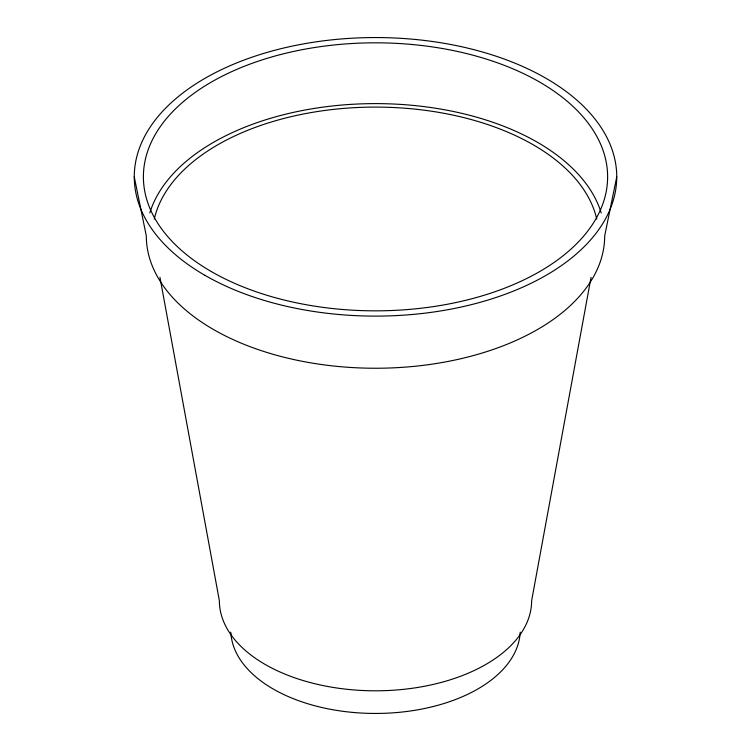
<?xml version="1.0" encoding="UTF-8"?>
<svg xmlns="http://www.w3.org/2000/svg" width="751" height="751" viewBox="0 0 751 751"><rect width="100%" height="100%" fill="white"/><g stroke="black" fill="none" stroke-linecap="round" stroke-linejoin="round"><path stroke-width="1.13" d="M591.046 277.344L531.642 600.659A156.142 90.148 0 0 1 375.5 690.807A156.142 90.148 0 0 1 219.358 600.659L159.954 277.344M616.749 176.832L604.686 235.927A229.186 132.317 0 0 1 375.5 368.243A229.186 132.317 0 0 1 146.314 235.927L134.251 176.832M520.19 632.164A144.746 83.568 0 0 1 375.5 713.45A144.746 83.568 0 0 1 230.81 632.164M154.255 219.114A223.15 128.834 0 0 1 375.5 107.093A223.15 128.834 0 0 1 596.745 219.114M149.806 212.918A229.186 132.317 0 0 1 375.5 103.61A229.186 132.317 0 0 1 601.194 212.918M204.91 275.317A241.249 139.282 0 0 0 608.526 212.88A241.249 139.282 0 0 0 313.064 42.3A241.249 139.282 0 0 0 204.91 275.317M211.369 271.59A232.125 134.016 0 0 0 599.711 211.519A232.125 134.016 0 0 0 315.42 47.388A232.125 134.016 0 0 0 211.369 271.59"/></g></svg>
